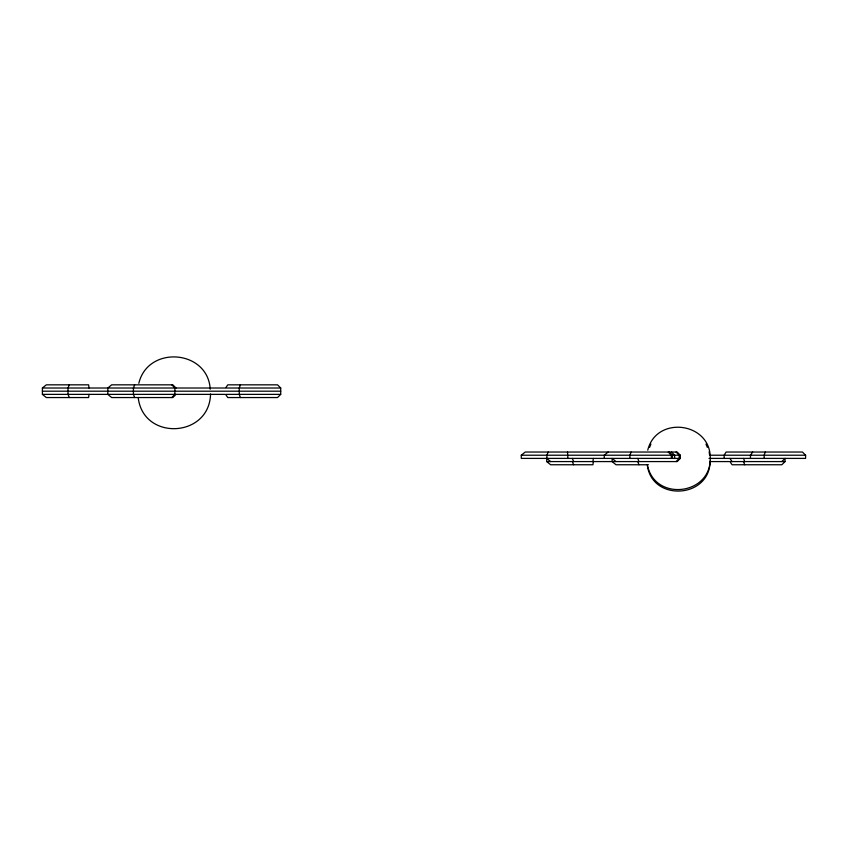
<?xml version="1.0" encoding="UTF-8"?>
<svg xmlns="http://www.w3.org/2000/svg" width="848" height="848" viewBox="0 0 848 848"><rect width="100%" height="100%" fill="white"/><g stroke="black" fill="none" stroke-linecap="round" stroke-linejoin="round"><path stroke-width="1.27" d="M89.029 394.373L88.616 397.553L46.333 397.553L42.4 394.373L42.4 388.013L46.333 384.833L88.616 384.833L89.029 388.013M210.537 393.97C209.594 437.918 143.121 441.246 138.203 397.511M592.932 461.577L593.346 458.397M593.346 461.577L592.932 464.757L550.649 464.757L546.716 461.577L546.716 458.397L550.649 461.577M710.083 461.164C709.903 498.709 651.423 502.037 647.289 464.683M240.366 384.833L239.274 388.013L239.274 394.373L240.366 397.553M765.256 452.037L764.165 455.217L764.165 458.397M134.641 384.833L133.422 388.013L133.422 394.373L134.641 397.553M631.103 452.037L629.884 455.217L629.884 458.397M69.303 384.833L68.01 388.013L68.01 394.373L69.303 397.553M548.19 452.037L546.896 455.217L546.896 458.397M138.828 383.317C147.944 344.935 208.004 349.683 210.219 389.232M647.745 450.171C656.384 415.032 710.995 422.219 710.242 458.397C710.995 494.575 656.384 501.762 647.745 466.623M649.568 447.373L650.925 444.087M752.674 452.037L750.469 455.217L750.469 458.397M171.805 397.553L174.868 394.373L174.868 388.013L171.805 384.833M676.121 461.577L679.184 458.397L679.184 455.217L676.121 452.037M176.002 394.373L172.854 397.553L111.671 397.553L107.813 394.373L107.813 388.013L111.671 384.833L172.854 384.833L176.002 388.013M680.319 458.397L521.287 458.397L521.287 455.217L525.219 452.037L677.17 452.037L680.319 455.217L680.319 458.397L677.17 461.577L546.716 461.577M280.709 394.373L277.529 397.553L227.783 397.553L225.579 394.373L280.709 394.373L280.709 388.013L277.529 384.833L227.783 384.833L225.579 388.013L280.709 388.013M781.845 461.577L785.025 458.397L785.025 461.577L781.845 464.757L732.1 464.757L729.895 461.577L785.025 461.577M608.133 452.037L604.274 455.217L604.274 458.397M42.4 388.013L224.805 388.013M42.4 391.193L280.709 391.193M42.4 394.373L224.805 394.373M521.287 455.217L680.319 455.217M709.776 455.217L805.6 455.217L805.6 458.397L709.002 458.397M709.776 461.577L729.121 461.577M648.497 464.757L615.987 464.757L612.139 461.577L612.139 458.397L615.987 461.577M805.6 455.217L802.42 452.037L726.089 452.037L724.15 455.217L724.15 458.397M669.316 452.037L672.464 455.217L672.464 458.397M671.521 452.037L674.648 455.217L674.648 458.397M668.266 452.037L671.33 455.217L671.33 458.397M729.895 458.397L732.1 461.577M705.981 444.087L707.338 447.373M572.326 458.397L573.619 461.577M572.326 461.577L573.619 464.757M637.749 458.397L638.957 461.577M637.749 461.577L638.957 464.757M743.59 458.397L744.682 461.577M743.59 461.577L744.682 464.757M709.161 451.761L709.617 455.281M567.503 452.037L567.916 458.397"/></g></svg>
